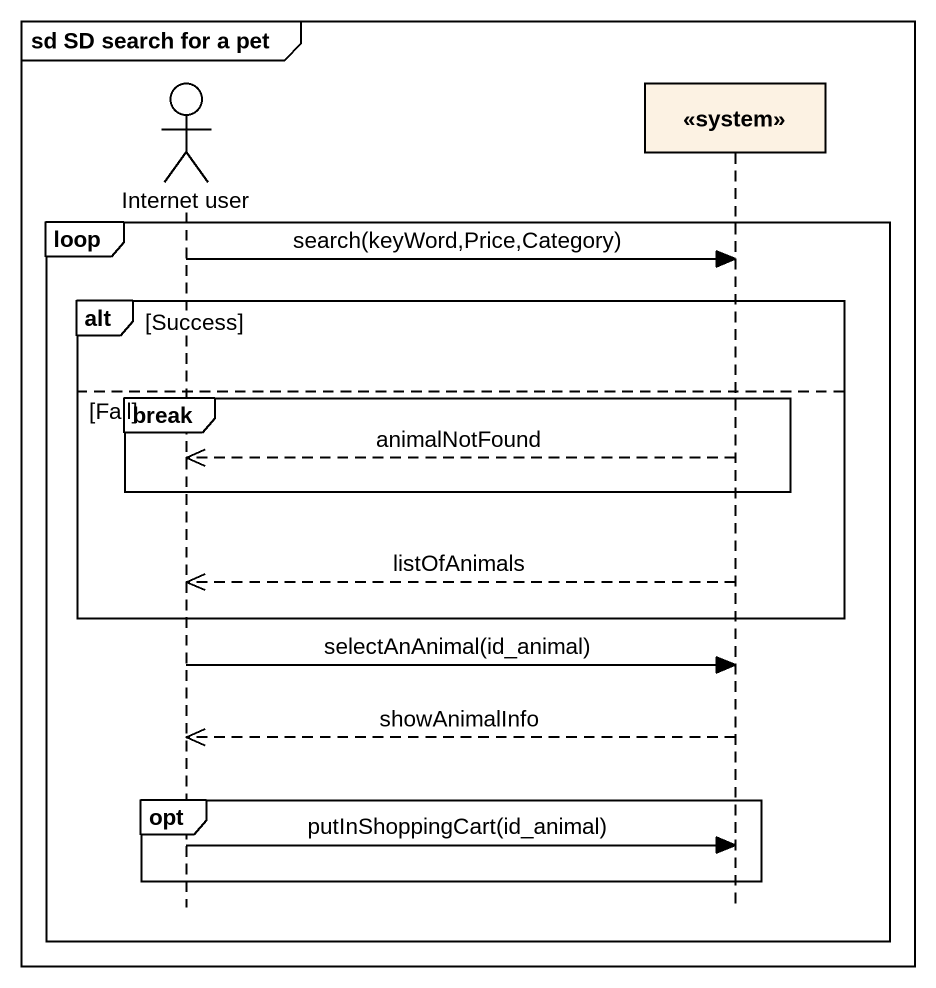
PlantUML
@startuml
mainframe sd SD search for a pet
hide footbox
actor "Internet user" as Internet_user
participant "<<system>>" as system

loop
  Internet_user -> system : search(keyWord,Price,Category)
  alt Success
  else Fail
    break
      system -->> Internet_user : animalNotFound
    end
    system -->> Internet_user : listOfAnimals
  end
  Internet_user -> system : selectAnAnimal(id_animal)
  system -->> Internet_user : showAnimalInfo
  opt
    Internet_user -> system : putInShoppingCart(id_animal)
  end
end
@enduml
